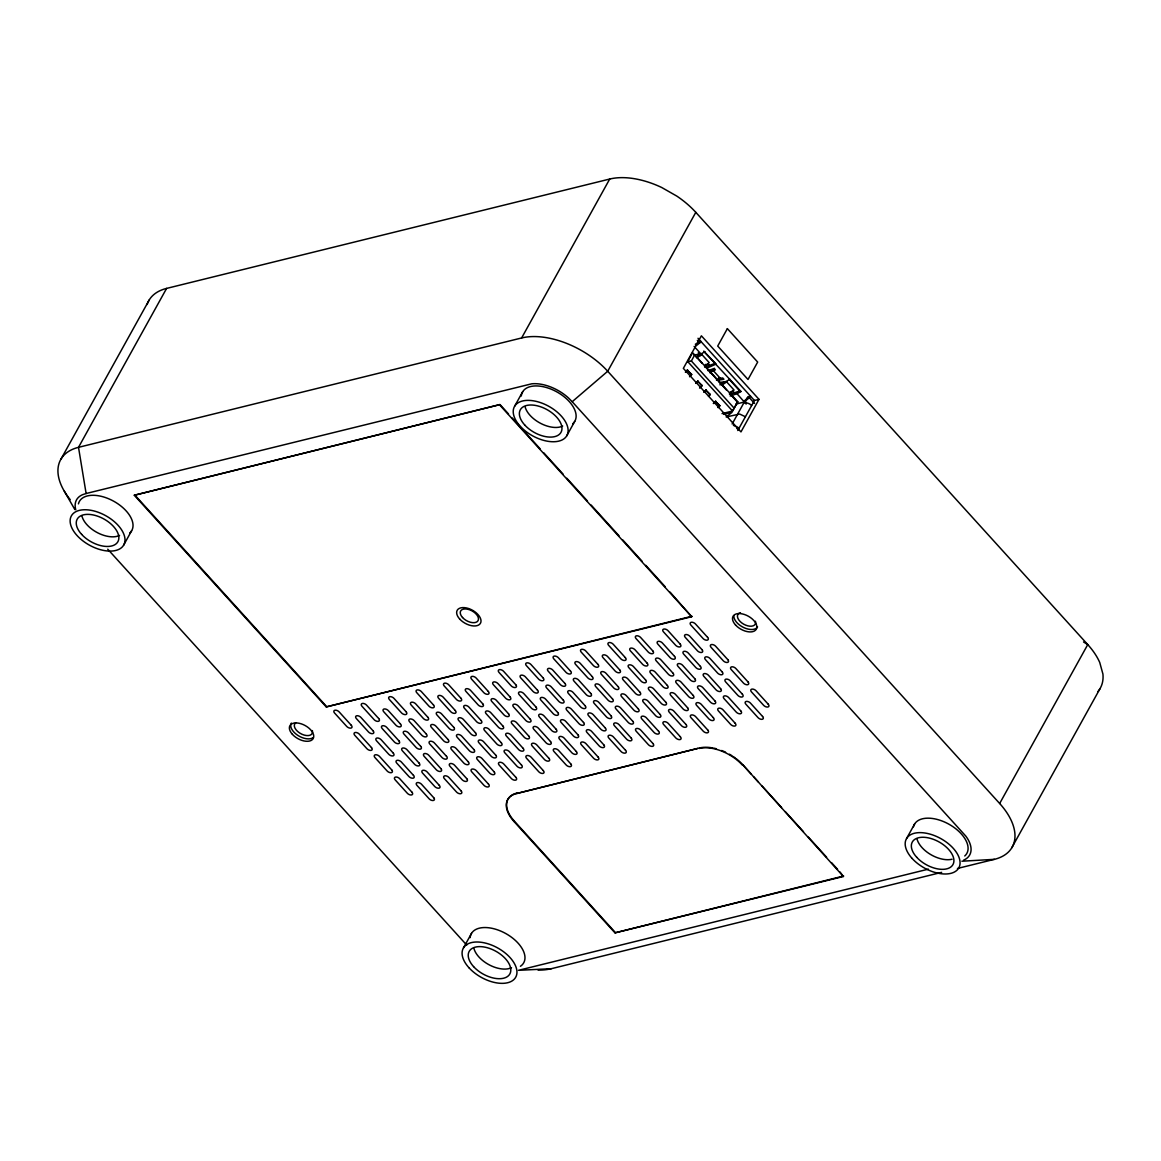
<?xml version="1.0" encoding="UTF-8"?>
<svg xmlns="http://www.w3.org/2000/svg" width="1161" height="1161" viewBox="0 0 1161 1161"><rect width="100%" height="100%" fill="white"/><g stroke="black" fill="none" stroke-linecap="round" stroke-linejoin="round"><path stroke-width="1.5" d="M746.102 404.13L745.42 399.486M730.167 396.032L736.988 393.681L744.332 402.011L732.141 424.012M61.083 458.943L149.188 300.017M1098.001 691.477A66.569 37.413 29 0 0 1102.921 674.048L1099.743 662.496A66.569 37.413 29 0 0 1087.755 644.587L695.802 212.332A66.569 37.413 29 0 0 676.848 196.122L661.77 187.531A66.569 37.413 29 0 0 609.714 179.041L166.603 288.407L78.513 447.333A66.569 37.413 29 0 0 70.211 499.636M670.086 592.125L691.695 616.723L326.241 706.918L134.299 495.254L500.014 404.565L508.518 413.94M123.588 545.249A29.954 16.834 29 0 0 92.096 510.521A29.954 16.834 29 0 0 77.018 535.497A29.954 16.834 29 0 0 123.588 545.249L131.599 530.809M75.755 509.737A33.219 18.663 29 0 1 82.62 494.673L86.117 493.512L78.513 447.333L521.623 337.967L609.714 179.041M326.241 706.918L691.956 616.244M134.299 495.254L500.014 404.565M514.642 406.219L522.653 391.779M566.699 435.883A29.954 16.834 29 0 0 535.206 401.155A29.954 16.834 29 0 0 520.113 426.131A29.954 16.834 29 0 0 566.699 435.883L574.71 421.443M695.802 212.332L607.711 371.259L572.184 401.706L568.643 398.121A33.219 18.663 29 0 0 531.665 383.827L86.117 493.512M737.772 401.764L732.547 411.023L687.704 361.564L692.609 352.712L737.772 401.764L732.547 411.023L722.026 413.621M687.704 361.564L691.361 360.984L694.931 354.54M741.008 391.489L738.178 391.504L736.988 393.681L741.008 391.489L703.668 351.159L716.148 364.075L707.02 368.037M839.998 871.984L843.394 876.497L614.982 932.863L513.96 821.466A33.292 18.707 29 0 1 516.601 793.543L697.834 748.395M513.96 821.466L514.236 820.987A33.292 18.707 29 0 1 516.863 793.065M737.772 430.528L754.432 400.487L759.004 399.355L701.389 335.819L683.35 368.371L740.965 431.907L759.004 399.355M463.5 947.84L471.511 933.4M516.601 793.543L699.59 747.96A33.292 18.707 29 0 1 712.419 747.887M614.982 932.863L843.655 876.018M843.394 876.497L742.634 764.606A33.292 18.707 29 0 0 736.625 759.033M906.596 838.474L914.607 824.034M957.462 868.457L994.397 859.343A66.569 37.413 29 0 0 999.665 803.499L1087.755 644.587L1083.532 641.975M1011.812 847.733L1099.917 688.807M746.538 398.441L747.669 397.338M704.974 351.754L700.954 353.931L694.06 355.048M729.979 379.328L725.959 381.519L719.414 382.52M695.323 344.236L700.78 341.305L699.996 342.393A6.545 2.801 -42.2 0 1 696.063 345.63M714.857 363.495L704.814 367.05M707.905 370.649L714.16 368.501L715.365 369.837L713.231 370.577A12.466 4.644 -45.1 0 1 709.806 372.768M729.674 394.45L738.178 391.504M685.454 371.97A3.193 1.364 -42.2 0 0 687.225 370.141L691.709 374.481A3.962 1.698 -42.2 0 1 689.532 376.759M690.171 375.874A3.193 1.364 -42.2 0 0 691.259 374.597L691.709 374.481M695.932 383.028A3.193 1.364 -42.2 0 0 697.688 381.185L702.187 385.525A3.962 1.698 -42.2 0 1 699.575 388.093M700.315 387.208A3.193 1.364 -42.2 0 0 701.723 385.641L702.187 385.525M704.016 391.939A3.193 1.364 -42.2 0 0 705.772 390.096L710.271 394.45A3.962 1.698 -42.2 0 1 708.515 396.394M708.732 395.843A3.193 1.364 -42.2 0 0 709.806 394.551L710.271 394.45M713.304 403.418A3.193 1.364 -42.2 0 0 715.408 401.358L719.907 405.697A3.962 1.698 -42.2 0 1 718.151 407.642M748.192 396.685L750.47 396.119L749.701 397.207A6.545 2.801 -42.2 0 1 743.824 401.213M718.035 407.38A3.193 1.364 -42.2 0 0 719.457 405.813L719.907 405.697M735.769 404.115L744.332 402.011M723.622 414.361L732.083 412.286L726.191 416.973L739.659 414.042L745.406 416.755M736.872 428.598L739.165 428.032L733.418 425.318M928.423 869.139L518.488 970.32L551.286 968.709L941.644 872.361M704.509 366.528A12.873 4.804 -45.1 0 0 709.182 362.609L701.737 354.395L699.299 354.787A8.62 4.151 -39.1 0 1 696.107 356.92M729.355 393.927A12.873 4.804 -45.1 0 0 734.028 390.009L726.583 381.809L724.145 382.201A8.62 4.151 -39.1 0 1 719.878 384.813M716.424 380.068A12.481 6.066 -38.8 0 0 720.27 378.326L722.722 377.949L723.942 379.284L717.469 380.286M961.903 861.215L994.397 859.343M751.66 405.479L750.587 404.579A6.545 3.686 29 0 0 743.867 402.882M698.022 338.272L754.432 400.487M697.34 340.362L699.778 343.046M748.468 396.743L754.548 403.447M728.687 378.747L739.702 390.894M694.118 346.399L700.954 353.931M698.196 352.944L700.634 355.629M707.934 363.683L710.372 366.368M732.286 390.531L734.724 393.216M720.27 378.326L713.231 370.577L714.436 368.4A8.359 3.12 -45.1 0 1 709.705 371.926M696.252 356.717L702.303 363.393M704.742 366.078L726.554 390.14M731.401 395.48L737.467 402.17M691.361 360.984L734.187 408.222M697.688 381.185L701.723 385.641M705.772 390.096L709.806 394.551M687.225 370.141L691.259 374.597M715.408 401.358L719.457 405.813M999.665 803.499L607.711 371.259A66.569 37.413 29 0 0 521.623 337.967M572.184 401.706L965.865 836.181A33.219 18.663 29 0 1 963.601 860.17M512.161 417.96L540.112 448.785M543.754 452.805L563.187 474.239M566.829 478.245L587.481 501.03M591.123 505.05L619.074 535.86M622.717 539.88L642.149 561.314M645.792 565.334L665.224 586.769M499.752 405.044L691.695 616.723M742.634 764.606L751.152 774.01M753.591 776.694L758.452 782.064M762.109 786.084L781.585 807.563M785.228 811.583L803.485 831.726M808.361 837.096L826.617 857.224M831.479 862.594L837.574 869.299M514.236 820.987L615.243 932.385M134.574 494.775L326.502 706.439M107.741 549.182L466.722 945.083M64.334 491.248L74.841 509.548M147.142 304.487A66.569 37.413 29 0 1 166.603 288.407M706.106 364.235A8.62 3.222 -45.1 0 1 705.133 365.047M701.737 354.395A12.786 6.153 -39.1 0 1 696.615 357.762M715.873 401.242A3.962 1.698 -42.2 0 1 713.681 403.52M726.583 381.809A12.786 6.153 -39.1 0 1 721.46 385.162M719.399 377.659A8.374 4.063 -38.8 0 1 718.325 378.268M730.951 391.634A8.62 3.222 -45.1 0 1 729.979 392.462M706.222 389.994A3.962 1.698 -42.2 0 1 704.045 392.258M687.675 370.025A3.962 1.698 -42.2 0 1 685.498 372.304M698.138 381.069A3.962 1.698 -42.2 0 1 695.961 383.348M551.286 968.709A66.569 37.413 29 0 1 538.08 970.103M78.44 503.874A29.954 16.834 29 0 1 114.286 501.552A29.954 16.834 29 0 1 129.698 533.088M699.328 748.453A33.292 18.707 29 0 1 742.372 765.084M755.463 621.237A9.956 5.602 29 0 1 743.635 624.154A9.956 5.602 29 0 1 740.486 612.703M713.725 748.134A33.292 18.707 29 0 1 716.352 748.758M721.663 750.499A33.292 18.707 29 0 1 725.61 752.212M729.471 754.229A33.292 18.707 29 0 1 731.952 755.724M733.171 756.508A33.292 18.707 29 0 1 735.508 758.177M757.567 626.911A13.308 7.488 29 0 1 743.664 627.535A13.308 7.488 29 0 1 733.825 615.62M313.064 737.714A13.308 7.488 29 0 1 297.535 735.189A13.308 7.488 29 0 1 291.324 723.1M312.367 730.603A9.956 5.602 29 0 1 301.686 734.129A9.956 5.602 29 0 1 295.823 722.722M521.289 396.017A29.954 16.834 29 0 1 556.25 391.562A29.954 16.834 29 0 1 572.794 423.721M562.679 426.058A23.249 13.061 29 0 1 541.041 423.576A23.249 13.061 29 0 1 525.149 407.047M470.132 937.638A29.954 16.834 29 0 1 506.24 933.807A29.954 16.834 29 0 1 520.418 966.286M511.522 967.679A23.249 13.061 29 0 1 489.884 965.197A23.249 13.061 29 0 1 473.993 948.668M119.568 535.424A23.249 13.061 29 0 1 97.93 532.943A23.249 13.061 29 0 1 82.039 516.427M913.489 826.763A29.954 16.834 29 0 1 949.35 824.441A29.954 16.834 29 0 1 964.747 855.976M952.078 859.227A23.249 13.061 29 0 1 917.103 839.301M727.366 328.65L717.716 346.065L748.018 379.487L757.669 362.072L727.366 328.65M707.586 637.331L695.468 623.965A3.323 1.872 29 0 0 691.158 622.311A3.323 1.872 29 0 0 690.897 625.097L703.015 638.463A3.323 1.872 29 0 0 707.325 640.132A3.323 1.872 29 0 0 707.586 637.331M727.787 659.622L715.669 646.256A3.323 1.872 29 0 0 711.359 644.587A3.323 1.872 29 0 0 711.098 647.374L723.23 660.74A3.323 1.872 29 0 0 727.526 662.409A3.323 1.872 29 0 0 727.787 659.622M747.989 681.899L735.871 668.533A3.323 1.872 29 0 0 731.575 666.864A3.323 1.872 29 0 0 731.299 669.665L743.432 683.031A3.323 1.872 29 0 0 747.728 684.685A3.323 1.872 29 0 0 747.989 681.899M768.205 704.176L756.072 690.81A3.323 1.872 29 0 0 751.777 689.141A3.323 1.872 29 0 0 751.515 691.941L763.633 705.308A3.323 1.872 29 0 0 767.929 706.976A3.323 1.872 29 0 0 768.205 704.176M701.97 649.638L689.837 636.257A3.323 1.872 29 0 0 685.541 634.603A3.323 1.872 29 0 0 685.28 637.389L697.398 650.755A3.323 1.872 29 0 0 701.708 652.424A3.323 1.872 29 0 0 701.97 649.638M722.171 671.914L710.053 658.548A3.323 1.872 29 0 0 705.743 656.879A3.323 1.872 29 0 0 705.482 659.666L717.6 673.046A3.323 1.872 29 0 0 721.91 674.701A3.323 1.872 29 0 0 722.171 671.914M742.372 694.191L730.254 680.825A3.323 1.872 29 0 0 725.944 679.156A3.323 1.872 29 0 0 725.683 681.957L737.801 695.323A3.323 1.872 29 0 0 742.111 696.992A3.323 1.872 29 0 0 742.372 694.191M762.574 716.468L750.456 703.102A3.323 1.872 29 0 0 746.146 701.447A3.323 1.872 29 0 0 745.884 704.234L758.002 717.6A3.323 1.872 29 0 0 762.313 719.269A3.323 1.872 29 0 0 762.574 716.468M680.172 644.108L668.054 630.728A3.323 1.872 29 0 0 663.758 629.073A3.323 1.872 29 0 0 663.482 631.86L675.615 645.226A3.323 1.872 29 0 0 679.911 646.895A3.323 1.872 29 0 0 680.172 644.108M700.388 666.385L688.255 653.019A3.323 1.872 29 0 0 683.96 651.35A3.323 1.872 29 0 0 683.698 654.136L695.816 667.517A3.323 1.872 29 0 0 700.112 669.171A3.323 1.872 29 0 0 700.388 666.385M720.589 688.662L708.471 675.296A3.323 1.872 29 0 0 704.161 673.627A3.323 1.872 29 0 0 703.9 676.428L716.018 689.794A3.323 1.872 29 0 0 720.328 691.463A3.323 1.872 29 0 0 720.589 688.662M740.791 710.938L728.673 697.572A3.323 1.872 29 0 0 724.362 695.918A3.323 1.872 29 0 0 724.101 698.704L736.219 712.07A3.323 1.872 29 0 0 740.529 713.739A3.323 1.872 29 0 0 740.791 710.938M674.556 656.4L662.438 643.034A3.323 1.872 29 0 0 658.127 641.365A3.323 1.872 29 0 0 657.866 644.152L669.984 657.518A3.323 1.872 29 0 0 674.294 659.187A3.323 1.872 29 0 0 674.556 656.4M694.757 678.677L682.639 665.311A3.323 1.872 29 0 0 678.329 663.642A3.323 1.872 29 0 0 678.068 666.443L690.185 679.809A3.323 1.872 29 0 0 694.496 681.463A3.323 1.872 29 0 0 694.757 678.677M714.958 700.954L702.84 687.588A3.323 1.872 29 0 0 698.53 685.919A3.323 1.872 29 0 0 698.269 688.72L710.401 702.086A3.323 1.872 29 0 0 714.697 703.755A3.323 1.872 29 0 0 714.958 700.954M735.174 723.245L723.042 709.864A3.323 1.872 29 0 0 718.746 708.21A3.323 1.872 29 0 0 718.47 710.996L730.603 724.362A3.323 1.872 29 0 0 734.898 726.031A3.323 1.872 29 0 0 735.174 723.245M652.772 650.871L640.654 637.505A3.323 1.872 29 0 0 636.344 635.836A3.323 1.872 29 0 0 636.083 638.623L648.201 651.989A3.323 1.872 29 0 0 652.511 653.658A3.323 1.872 29 0 0 652.772 650.871M672.974 673.148L660.856 659.782A3.323 1.872 29 0 0 656.545 658.113A3.323 1.872 29 0 0 656.284 660.914L668.402 674.28A3.323 1.872 29 0 0 672.712 675.934A3.323 1.872 29 0 0 672.974 673.148M693.175 695.424L681.057 682.058A3.323 1.872 29 0 0 676.747 680.39A3.323 1.872 29 0 0 676.486 683.19L688.604 696.556A3.323 1.872 29 0 0 692.914 698.225A3.323 1.872 29 0 0 693.175 695.424M713.376 717.716L701.259 704.335A3.323 1.872 29 0 0 696.948 702.681A3.323 1.872 29 0 0 696.687 705.467L708.82 718.833A3.323 1.872 29 0 0 713.115 720.502A3.323 1.872 29 0 0 713.376 717.716M647.141 663.163L635.023 649.797A3.323 1.872 29 0 0 630.728 648.128A3.323 1.872 29 0 0 630.452 650.915L642.584 664.295A3.323 1.872 29 0 0 646.88 665.95A3.323 1.872 29 0 0 647.141 663.163M667.357 685.44L655.225 672.074A3.323 1.872 29 0 0 650.929 670.405A3.323 1.872 29 0 0 650.668 673.206L662.786 686.572A3.323 1.872 29 0 0 667.082 688.241A3.323 1.872 29 0 0 667.357 685.44M687.559 707.717L675.426 694.351A3.323 1.872 29 0 0 671.131 692.696A3.323 1.872 29 0 0 670.869 695.483L682.987 708.849A3.323 1.872 29 0 0 687.297 710.517A3.323 1.872 29 0 0 687.559 707.717M707.76 730.008L695.642 716.642A3.323 1.872 29 0 0 691.332 714.973A3.323 1.872 29 0 0 691.071 717.759L703.189 731.125A3.323 1.872 29 0 0 707.499 732.794A3.323 1.872 29 0 0 707.76 730.008M625.358 657.634L613.24 644.268A3.323 1.872 29 0 0 608.93 642.599A3.323 1.872 29 0 0 608.669 645.385L620.787 658.766A3.323 1.872 29 0 0 625.097 660.42A3.323 1.872 29 0 0 625.358 657.634M645.56 679.911L633.442 666.545A3.323 1.872 29 0 0 629.146 664.876A3.323 1.872 29 0 0 628.87 667.677L641.003 681.043A3.323 1.872 29 0 0 645.298 682.712A3.323 1.872 29 0 0 645.56 679.911M665.775 702.187L653.643 688.821A3.323 1.872 29 0 0 649.347 687.167A3.323 1.872 29 0 0 649.086 689.953L661.204 703.319A3.323 1.872 29 0 0 665.5 704.988A3.323 1.872 29 0 0 665.775 702.187M685.977 724.479L673.844 711.112A3.323 1.872 29 0 0 669.549 709.444A3.323 1.872 29 0 0 669.287 712.23L681.405 725.596A3.323 1.872 29 0 0 685.716 727.265A3.323 1.872 29 0 0 685.977 724.479M619.742 669.926L607.624 656.56A3.323 1.872 29 0 0 603.314 654.891A3.323 1.872 29 0 0 603.052 657.692L615.17 671.058A3.323 1.872 29 0 0 619.481 672.712A3.323 1.872 29 0 0 619.742 669.926M639.943 692.203L627.825 678.837A3.323 1.872 29 0 0 623.515 677.168A3.323 1.872 29 0 0 623.254 679.969L635.372 693.335A3.323 1.872 29 0 0 639.682 695.004A3.323 1.872 29 0 0 639.943 692.203M660.145 714.494L648.027 701.113A3.323 1.872 29 0 0 643.716 699.459A3.323 1.872 29 0 0 643.455 702.245L655.573 715.611A3.323 1.872 29 0 0 659.883 717.28A3.323 1.872 29 0 0 660.145 714.494M680.346 736.771L668.228 723.405A3.323 1.872 29 0 0 663.918 721.736A3.323 1.872 29 0 0 663.657 724.522L675.789 737.903A3.323 1.872 29 0 0 680.085 739.557A3.323 1.872 29 0 0 680.346 736.771M597.959 664.397L585.826 651.031A3.323 1.872 29 0 0 581.53 649.362A3.323 1.872 29 0 0 581.269 652.163L593.387 665.529A3.323 1.872 29 0 0 597.683 667.183A3.323 1.872 29 0 0 597.959 664.397M618.16 686.673L606.027 673.307A3.323 1.872 29 0 0 601.732 671.639A3.323 1.872 29 0 0 601.471 674.439L613.588 687.805A3.323 1.872 29 0 0 617.899 689.474A3.323 1.872 29 0 0 618.16 686.673M638.361 708.965L626.243 695.584A3.323 1.872 29 0 0 621.933 693.93A3.323 1.872 29 0 0 621.672 696.716L633.79 710.082A3.323 1.872 29 0 0 638.1 711.751A3.323 1.872 29 0 0 638.361 708.965M658.563 731.241L646.445 717.875A3.323 1.872 29 0 0 642.135 716.206A3.323 1.872 29 0 0 641.873 718.993L653.991 732.373A3.323 1.872 29 0 0 658.302 734.028A3.323 1.872 29 0 0 658.563 731.241M592.328 676.689L580.21 663.323A3.323 1.872 29 0 0 575.9 661.654A3.323 1.872 29 0 0 575.638 664.455L587.756 677.821A3.323 1.872 29 0 0 592.066 679.49A3.323 1.872 29 0 0 592.328 676.689M612.529 698.966L600.411 685.6A3.323 1.872 29 0 0 596.101 683.945A3.323 1.872 29 0 0 595.84 686.731L607.972 700.098A3.323 1.872 29 0 0 612.268 701.766A3.323 1.872 29 0 0 612.529 698.966M632.745 721.257L620.613 707.891A3.323 1.872 29 0 0 616.317 706.222A3.323 1.872 29 0 0 616.041 709.008L628.174 722.374A3.323 1.872 29 0 0 632.469 724.043A3.323 1.872 29 0 0 632.745 721.257M652.946 743.533L640.814 730.167A3.323 1.872 29 0 0 636.518 728.498A3.323 1.872 29 0 0 636.257 731.299L648.375 744.665A3.323 1.872 29 0 0 652.685 746.32A3.323 1.872 29 0 0 652.946 743.533M570.544 671.16L558.426 657.794A3.323 1.872 29 0 0 554.116 656.125A3.323 1.872 29 0 0 553.855 658.926L565.973 672.292A3.323 1.872 29 0 0 570.283 673.96A3.323 1.872 29 0 0 570.544 671.16M590.746 693.436L578.628 680.07A3.323 1.872 29 0 0 574.318 678.416A3.323 1.872 29 0 0 574.056 681.202L586.174 694.568A3.323 1.872 29 0 0 590.485 696.237A3.323 1.872 29 0 0 590.746 693.436M610.947 715.727L598.829 702.361A3.323 1.872 29 0 0 594.519 700.693A3.323 1.872 29 0 0 594.258 703.479L606.39 716.845A3.323 1.872 29 0 0 610.686 718.514A3.323 1.872 29 0 0 610.947 715.727M631.149 738.004L619.031 724.638A3.323 1.872 29 0 0 614.735 722.969A3.323 1.872 29 0 0 614.459 725.77L626.592 739.136A3.323 1.872 29 0 0 630.887 740.791A3.323 1.872 29 0 0 631.149 738.004M564.928 683.452L552.796 670.086A3.323 1.872 29 0 0 548.5 668.417A3.323 1.872 29 0 0 548.224 671.218L560.357 684.584A3.323 1.872 29 0 0 564.652 686.253A3.323 1.872 29 0 0 564.928 683.452M585.129 705.743L572.997 692.362A3.323 1.872 29 0 0 568.701 690.708A3.323 1.872 29 0 0 568.44 693.494L580.558 706.86A3.323 1.872 29 0 0 584.868 708.529A3.323 1.872 29 0 0 585.129 705.743M605.331 728.02L593.213 714.654A3.323 1.872 29 0 0 588.903 712.985A3.323 1.872 29 0 0 588.642 715.771L600.759 729.152A3.323 1.872 29 0 0 605.07 730.806A3.323 1.872 29 0 0 605.331 728.02M625.532 750.296L613.414 736.93A3.323 1.872 29 0 0 609.104 735.261A3.323 1.872 29 0 0 608.843 738.062L620.961 751.428A3.323 1.872 29 0 0 625.271 753.097A3.323 1.872 29 0 0 625.532 750.296M543.13 677.922L531.012 664.556A3.323 1.872 29 0 0 526.702 662.887A3.323 1.872 29 0 0 526.441 665.688L538.573 679.054A3.323 1.872 29 0 0 542.869 680.723A3.323 1.872 29 0 0 543.13 677.922M563.346 700.214L551.214 686.833A3.323 1.872 29 0 0 546.918 685.179A3.323 1.872 29 0 0 546.642 687.965L558.775 701.331A3.323 1.872 29 0 0 563.07 703A3.323 1.872 29 0 0 563.346 700.214M583.548 722.49L571.415 709.124A3.323 1.872 29 0 0 567.119 707.455A3.323 1.872 29 0 0 566.858 710.242L578.976 723.622A3.323 1.872 29 0 0 583.286 725.277A3.323 1.872 29 0 0 583.548 722.49M603.749 744.767L591.631 731.401A3.323 1.872 29 0 0 587.321 729.732A3.323 1.872 29 0 0 587.06 732.533L599.178 745.899A3.323 1.872 29 0 0 603.488 747.568A3.323 1.872 29 0 0 603.749 744.767M537.514 690.229L525.396 676.848A3.323 1.872 29 0 0 521.086 675.194A3.323 1.872 29 0 0 520.825 677.98L532.943 691.346A3.323 1.872 29 0 0 537.253 693.015A3.323 1.872 29 0 0 537.514 690.229M557.715 712.506L545.597 699.14A3.323 1.872 29 0 0 541.287 697.471A3.323 1.872 29 0 0 541.026 700.257L553.144 713.623A3.323 1.872 29 0 0 557.454 715.292A3.323 1.872 29 0 0 557.715 712.506M577.917 734.782L565.799 721.416A3.323 1.872 29 0 0 561.489 719.747A3.323 1.872 29 0 0 561.227 722.548L573.345 735.914A3.323 1.872 29 0 0 577.656 737.569A3.323 1.872 29 0 0 577.917 734.782M598.118 757.059L586 743.693A3.323 1.872 29 0 0 581.705 742.039A3.323 1.872 29 0 0 581.429 744.825L593.561 758.191A3.323 1.872 29 0 0 597.857 759.86A3.323 1.872 29 0 0 598.118 757.059M515.731 684.685L503.598 671.319A3.323 1.872 29 0 0 499.303 669.665A3.323 1.872 29 0 0 499.041 672.451L511.159 685.817A3.323 1.872 29 0 0 515.469 687.486A3.323 1.872 29 0 0 515.731 684.685M535.932 706.976L523.814 693.61A3.323 1.872 29 0 0 519.504 691.941A3.323 1.872 29 0 0 519.243 694.728L531.361 708.094A3.323 1.872 29 0 0 535.671 709.763A3.323 1.872 29 0 0 535.932 706.976M556.134 729.253L544.016 715.887A3.323 1.872 29 0 0 539.705 714.218A3.323 1.872 29 0 0 539.444 717.019L551.562 730.385A3.323 1.872 29 0 0 555.872 732.04A3.323 1.872 29 0 0 556.134 729.253M576.335 751.53L564.217 738.164A3.323 1.872 29 0 0 559.907 736.495A3.323 1.872 29 0 0 559.646 739.296L571.763 752.662A3.323 1.872 29 0 0 576.074 754.331A3.323 1.872 29 0 0 576.335 751.53M510.1 696.992L497.982 683.611A3.323 1.872 29 0 0 493.672 681.957A3.323 1.872 29 0 0 493.41 684.743L505.543 698.109A3.323 1.872 29 0 0 509.839 699.778A3.323 1.872 29 0 0 510.1 696.992M530.301 719.269L518.183 705.903A3.323 1.872 29 0 0 513.888 704.234A3.323 1.872 29 0 0 513.612 707.02L525.744 720.4A3.323 1.872 29 0 0 530.04 722.055A3.323 1.872 29 0 0 530.301 719.269M550.517 741.545L538.385 728.179A3.323 1.872 29 0 0 534.089 726.51A3.323 1.872 29 0 0 533.828 729.311L545.946 742.677A3.323 1.872 29 0 0 550.241 744.346A3.323 1.872 29 0 0 550.517 741.545M570.719 763.836L558.601 750.456A3.323 1.872 29 0 0 554.29 748.801A3.323 1.872 29 0 0 554.029 751.588L566.147 764.954A3.323 1.872 29 0 0 570.457 766.623A3.323 1.872 29 0 0 570.719 763.836M488.317 691.463L476.199 678.082A3.323 1.872 29 0 0 471.888 676.428A3.323 1.872 29 0 0 471.627 679.214L483.745 692.58A3.323 1.872 29 0 0 488.055 694.249A3.323 1.872 29 0 0 488.317 691.463M508.518 713.739L496.4 700.373A3.323 1.872 29 0 0 492.09 698.704A3.323 1.872 29 0 0 491.829 701.491L503.961 714.871A3.323 1.872 29 0 0 508.257 716.526A3.323 1.872 29 0 0 508.518 713.739M528.719 736.016L516.601 722.65A3.323 1.872 29 0 0 512.306 720.981A3.323 1.872 29 0 0 512.03 723.782L524.162 737.148A3.323 1.872 29 0 0 528.458 738.817A3.323 1.872 29 0 0 528.719 736.016M548.935 758.307L536.803 744.927A3.323 1.872 29 0 0 532.507 743.272A3.323 1.872 29 0 0 532.246 746.059L544.364 759.425A3.323 1.872 29 0 0 548.66 761.094A3.323 1.872 29 0 0 548.935 758.307M482.7 703.755L470.568 690.389A3.323 1.872 29 0 0 466.272 688.72A3.323 1.872 29 0 0 466.011 691.506L478.129 704.887A3.323 1.872 29 0 0 482.439 706.541A3.323 1.872 29 0 0 482.7 703.755M502.902 726.031L490.784 712.665A3.323 1.872 29 0 0 486.474 710.996A3.323 1.872 29 0 0 486.212 713.797L498.33 727.163A3.323 1.872 29 0 0 502.64 728.818A3.323 1.872 29 0 0 502.902 726.031M523.103 748.308L510.985 734.942A3.323 1.872 29 0 0 506.675 733.288A3.323 1.872 29 0 0 506.414 736.074L518.532 749.44A3.323 1.872 29 0 0 522.842 751.109A3.323 1.872 29 0 0 523.103 748.308M543.304 770.599L531.187 757.233A3.323 1.872 29 0 0 526.876 755.564A3.323 1.872 29 0 0 526.615 758.351L538.733 771.717A3.323 1.872 29 0 0 543.043 773.386A3.323 1.872 29 0 0 543.304 770.599M460.917 698.225L448.785 684.859A3.323 1.872 29 0 0 444.489 683.19A3.323 1.872 29 0 0 444.213 685.977L456.346 699.343A3.323 1.872 29 0 0 460.641 701.012A3.323 1.872 29 0 0 460.917 698.225M481.118 720.502L468.986 707.136A3.323 1.872 29 0 0 464.69 705.467A3.323 1.872 29 0 0 464.429 708.268L476.547 721.634A3.323 1.872 29 0 0 480.857 723.288A3.323 1.872 29 0 0 481.118 720.502M501.32 742.779L489.202 729.413A3.323 1.872 29 0 0 484.892 727.758A3.323 1.872 29 0 0 484.63 730.545L496.748 743.911A3.323 1.872 29 0 0 501.059 745.58A3.323 1.872 29 0 0 501.32 742.779M521.521 765.07L509.403 751.689A3.323 1.872 29 0 0 505.093 750.035A3.323 1.872 29 0 0 504.832 752.821L516.95 766.187A3.323 1.872 29 0 0 521.26 767.856A3.323 1.872 29 0 0 521.521 765.07M455.286 710.517L443.168 697.151A3.323 1.872 29 0 0 438.858 695.483A3.323 1.872 29 0 0 438.597 698.269L450.715 711.649A3.323 1.872 29 0 0 455.025 713.304A3.323 1.872 29 0 0 455.286 710.517M475.488 732.794L463.37 719.428A3.323 1.872 29 0 0 459.059 717.759A3.323 1.872 29 0 0 458.798 720.56L470.916 733.926A3.323 1.872 29 0 0 475.226 735.595A3.323 1.872 29 0 0 475.488 732.794M495.689 755.085L483.571 741.705A3.323 1.872 29 0 0 479.261 740.05A3.323 1.872 29 0 0 479 742.837L491.132 756.203A3.323 1.872 29 0 0 495.428 757.872A3.323 1.872 29 0 0 495.689 755.085M515.905 777.362L503.772 763.996A3.323 1.872 29 0 0 499.477 762.327A3.323 1.872 29 0 0 499.201 765.114L511.333 778.494A3.323 1.872 29 0 0 515.629 780.148A3.323 1.872 29 0 0 515.905 777.362M433.503 704.988L421.385 691.622A3.323 1.872 29 0 0 417.075 689.953A3.323 1.872 29 0 0 416.814 692.74L428.931 706.12A3.323 1.872 29 0 0 433.242 707.775A3.323 1.872 29 0 0 433.503 704.988M453.704 727.265L441.586 713.899A3.323 1.872 29 0 0 437.276 712.23A3.323 1.872 29 0 0 437.015 715.031L449.133 728.397A3.323 1.872 29 0 0 453.443 730.066A3.323 1.872 29 0 0 453.704 727.265M473.906 749.556L461.788 736.176A3.323 1.872 29 0 0 457.478 734.521A3.323 1.872 29 0 0 457.216 737.308L469.334 750.674A3.323 1.872 29 0 0 473.644 752.343A3.323 1.872 29 0 0 473.906 749.556M494.107 771.833L481.989 758.467A3.323 1.872 29 0 0 477.679 756.798A3.323 1.872 29 0 0 477.418 759.584L489.55 772.965A3.323 1.872 29 0 0 493.846 774.619A3.323 1.872 29 0 0 494.107 771.833M427.872 717.28L415.754 703.914A3.323 1.872 29 0 0 411.458 702.245A3.323 1.872 29 0 0 411.183 705.046L423.315 718.412A3.323 1.872 29 0 0 427.611 720.067A3.323 1.872 29 0 0 427.872 717.28M448.088 739.557L435.955 726.191A3.323 1.872 29 0 0 431.66 724.537A3.323 1.872 29 0 0 431.399 727.323L443.517 740.689A3.323 1.872 29 0 0 447.812 742.358A3.323 1.872 29 0 0 448.088 739.557M468.289 761.848L456.157 748.482A3.323 1.872 29 0 0 451.861 746.813A3.323 1.872 29 0 0 451.6 749.6L463.718 762.966A3.323 1.872 29 0 0 468.028 764.635A3.323 1.872 29 0 0 468.289 761.848M488.491 784.125L476.373 770.759A3.323 1.872 29 0 0 472.063 769.09A3.323 1.872 29 0 0 471.801 771.891L483.919 785.257A3.323 1.872 29 0 0 488.23 786.911A3.323 1.872 29 0 0 488.491 784.125M406.089 711.751L393.971 698.385A3.323 1.872 29 0 0 389.661 696.716A3.323 1.872 29 0 0 389.399 699.517L401.517 712.883A3.323 1.872 29 0 0 405.828 714.537A3.323 1.872 29 0 0 406.089 711.751M426.29 734.028L414.172 720.662A3.323 1.872 29 0 0 409.877 719.007A3.323 1.872 29 0 0 409.601 721.794L421.733 735.16A3.323 1.872 29 0 0 426.029 736.829A3.323 1.872 29 0 0 426.29 734.028M446.506 756.319L434.374 742.938A3.323 1.872 29 0 0 430.078 741.284A3.323 1.872 29 0 0 429.817 744.07L441.935 757.436A3.323 1.872 29 0 0 446.23 759.105A3.323 1.872 29 0 0 446.506 756.319M466.707 778.596L454.575 765.23A3.323 1.872 29 0 0 450.279 763.561A3.323 1.872 29 0 0 450.018 766.347L462.136 779.728A3.323 1.872 29 0 0 466.446 781.382A3.323 1.872 29 0 0 466.707 778.596M400.472 724.043L388.355 710.677A3.323 1.872 29 0 0 384.044 709.008A3.323 1.872 29 0 0 383.783 711.809L395.901 725.175A3.323 1.872 29 0 0 400.211 726.844A3.323 1.872 29 0 0 400.472 724.043M420.674 746.334L408.556 732.954A3.323 1.872 29 0 0 404.246 731.299A3.323 1.872 29 0 0 403.984 734.086L416.102 747.452A3.323 1.872 29 0 0 420.413 749.121A3.323 1.872 29 0 0 420.674 746.334M440.875 768.611L428.757 755.245A3.323 1.872 29 0 0 424.447 753.576A3.323 1.872 29 0 0 424.186 756.362L436.304 769.743A3.323 1.872 29 0 0 440.614 771.397A3.323 1.872 29 0 0 440.875 768.611M461.077 790.888L448.959 777.522A3.323 1.872 29 0 0 444.648 775.853A3.323 1.872 29 0 0 444.387 778.654L456.52 792.02A3.323 1.872 29 0 0 460.815 793.689A3.323 1.872 29 0 0 461.077 790.888M378.689 718.514L366.557 705.148A3.323 1.872 29 0 0 362.261 703.479A3.323 1.872 29 0 0 362 706.28L374.118 719.646A3.323 1.872 29 0 0 378.413 721.315A3.323 1.872 29 0 0 378.689 718.514M398.891 740.805L386.758 727.425A3.323 1.872 29 0 0 382.462 725.77A3.323 1.872 29 0 0 382.201 728.557L394.319 741.923A3.323 1.872 29 0 0 398.629 743.591A3.323 1.872 29 0 0 398.891 740.805M419.092 763.082L406.974 749.716A3.323 1.872 29 0 0 402.664 748.047A3.323 1.872 29 0 0 402.403 750.833L414.521 764.214A3.323 1.872 29 0 0 418.831 765.868A3.323 1.872 29 0 0 419.092 763.082M439.293 785.358L427.175 771.992A3.323 1.872 29 0 0 422.865 770.323A3.323 1.872 29 0 0 422.604 773.124L434.722 786.49A3.323 1.872 29 0 0 439.032 788.145A3.323 1.872 29 0 0 439.293 785.358M373.058 730.806L360.94 717.44A3.323 1.872 29 0 0 356.63 715.786A3.323 1.872 29 0 0 356.369 718.572L368.487 731.938A3.323 1.872 29 0 0 372.797 733.607A3.323 1.872 29 0 0 373.058 730.806M393.26 753.097L381.142 739.731A3.323 1.872 29 0 0 376.832 738.062A3.323 1.872 29 0 0 376.57 740.849L388.703 754.215A3.323 1.872 29 0 0 392.998 755.884A3.323 1.872 29 0 0 393.26 753.097M413.476 775.374L401.343 762.008A3.323 1.872 29 0 0 397.047 760.339A3.323 1.872 29 0 0 396.772 763.14L408.904 776.506A3.323 1.872 29 0 0 413.2 778.16A3.323 1.872 29 0 0 413.476 775.374M433.677 797.651L421.545 784.285A3.323 1.872 29 0 0 417.249 782.616A3.323 1.872 29 0 0 416.988 785.417L429.106 798.783A3.323 1.872 29 0 0 433.416 800.451A3.323 1.872 29 0 0 433.677 797.651M351.275 725.277L339.157 711.911A3.323 1.872 29 0 0 334.847 710.256A3.323 1.872 29 0 0 334.586 713.043L346.704 726.409A3.323 1.872 29 0 0 351.014 728.078A3.323 1.872 29 0 0 351.275 725.277M371.476 747.568L359.359 734.202A3.323 1.872 29 0 0 355.048 732.533A3.323 1.872 29 0 0 354.787 735.319L366.905 748.685A3.323 1.872 29 0 0 371.215 750.354A3.323 1.872 29 0 0 371.476 747.568M391.678 769.845L379.56 756.479A3.323 1.872 29 0 0 375.25 754.81A3.323 1.872 29 0 0 374.988 757.596L387.121 770.977A3.323 1.872 29 0 0 391.417 772.631A3.323 1.872 29 0 0 391.678 769.845M411.894 792.121L399.761 778.755A3.323 1.872 29 0 0 395.466 777.086A3.323 1.872 29 0 0 395.19 779.887L407.322 793.253A3.323 1.872 29 0 0 411.618 794.922A3.323 1.872 29 0 0 411.894 792.121M735.523 624.981A13.308 7.488 29 0 0 756.232 629.32A13.308 7.488 29 0 0 742.227 613.893A13.308 7.488 29 0 0 735.523 624.981M292.412 734.362A13.308 7.488 29 0 0 313.122 738.686A13.308 7.488 29 0 0 299.117 723.259A13.308 7.488 29 0 0 292.412 734.362M459.683 619.031A13.308 7.488 29 0 0 480.393 623.37A13.308 7.488 29 0 0 466.388 607.929A13.308 7.488 29 0 0 459.683 619.031M462.528 617.507A9.956 5.602 29 0 0 478.013 620.743A9.956 5.602 29 0 0 467.535 609.191A9.956 5.602 29 0 0 462.528 617.507M524.728 424.999A23.249 13.061 29 0 0 560.865 432.56A23.249 13.061 29 0 0 536.426 405.61A23.249 13.061 29 0 0 524.728 424.999M468.971 967.752A29.954 16.834 29 0 0 515.542 977.504A29.954 16.834 29 0 0 484.05 942.776A29.954 16.834 29 0 0 468.971 967.752M473.572 966.605A23.249 13.061 29 0 0 509.708 974.181A23.249 13.061 29 0 0 485.283 947.231A23.249 13.061 29 0 0 473.572 966.605M81.618 534.365A23.249 13.061 29 0 0 117.754 541.926A23.249 13.061 29 0 0 93.33 514.976A23.249 13.061 29 0 0 81.618 534.365M912.067 858.385A29.954 16.834 29 0 0 958.652 868.138A29.954 16.834 29 0 0 927.16 833.409A29.954 16.834 29 0 0 912.067 858.385M916.682 857.239A23.249 13.061 29 0 0 952.818 864.814A23.249 13.061 29 0 0 928.379 837.865A23.249 13.061 29 0 0 916.682 857.239"/></g></svg>
